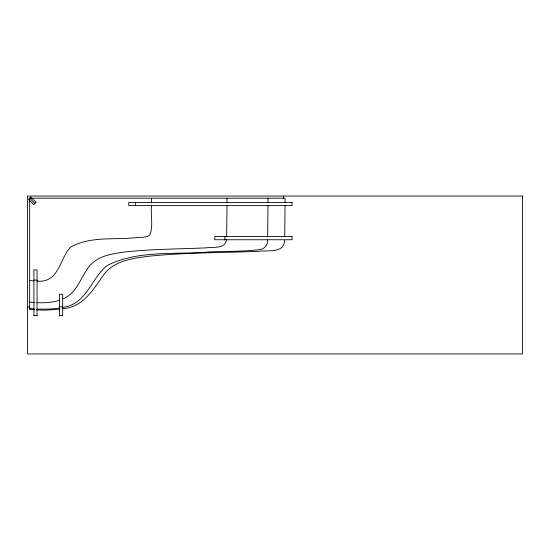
<?xml version="1.0" encoding="UTF-8"?>
<svg xmlns="http://www.w3.org/2000/svg" width="550" height="550" viewBox="0 0 550 550"><rect width="100%" height="100%" fill="white"/><g stroke="black" fill="none" stroke-linecap="round" stroke-linejoin="round"><path stroke-width="0.82" d="M151.553 205.459C150.391 215.126 153.594 226.126 149.731 235.201C145.53 238.088 139.906 237.084 135.101 237.744C114.063 239.924 90.853 236.246 71.61 246.565A18.459 18.459 0 0 0 69.142 248.717C59.496 260.837 58.094 283.174 37.235 281.084M151.553 202.998L151.553 198.192M227.019 205.267L226.627 236.878M227.019 202.909L227.019 198.192M267.988 205.707L267.651 237.071M267.988 202.366L267.988 198.192M283.532 198.577L283.532 196.054M285.044 205.769L284.714 236.692M285.044 202.4L285.044 198.192L29.631 198.192L29.631 309.43L34.65 309.774M267.465 240.041C268.139 245.548 263.787 249.693 258.466 249.728C241.821 251.728 224.971 251.164 208.251 251.996C175.127 254.808 139.15 250.044 108.377 264.901A32.828 32.828 0 0 0 104.142 268.097C90.434 281.738 84.858 304.858 62.404 307.436M284.481 240.371C284.604 253.914 266.606 249.858 258.032 251.364C221.485 252.794 184.8 252.491 148.383 256.286C132.797 258.314 114.854 260.659 104.383 273.811C93.527 288.963 83.524 307.374 62.377 308.756M226.421 239.346C225.988 249.329 212.774 246.758 206.147 247.857C178.922 249.095 151.601 248.999 124.493 252.044C112.021 253.784 97.673 255.784 89.292 266.296C80.623 277.166 77.158 293.006 63.209 298.822M33.722 204.511L35.956 202.276M59.895 300.142C52.511 302.582 44.646 303.009 36.932 302.651M59.469 308.007L50.854 309.066L37.441 309.121M60.039 309.134L45.561 310.173L36.328 309.891M33.901 280.122L37.056 280.122M59.503 306.797L62.659 306.797M33.901 315.535L37.056 315.535M59.503 315.535L62.659 315.535M27.5 307.003L30.016 307.182M29.631 308.543L34.32 308.894M29.631 302.087L34.478 302.493M29.631 280.528L33.626 280.961M36.032 202.359L30.752 197.072L28.517 199.306L33.797 204.586M29.631 198.192L34.918 203.472M224.874 236.596L224.874 239.752M135.341 202.455L135.341 205.617M62.659 315.968L62.659 294.174L59.503 294.174L59.503 315.968M37.056 315.968L37.056 269.878L33.901 269.878L33.901 315.968M522.5 196.054L27.5 196.054L27.5 353.946L522.5 353.946L522.5 196.054M292.071 202.455L128.755 202.455L128.755 205.617L292.071 205.617L292.071 202.455M292.071 236.596L214.782 236.596L214.782 239.752L292.071 239.752L292.071 236.596"/></g></svg>
